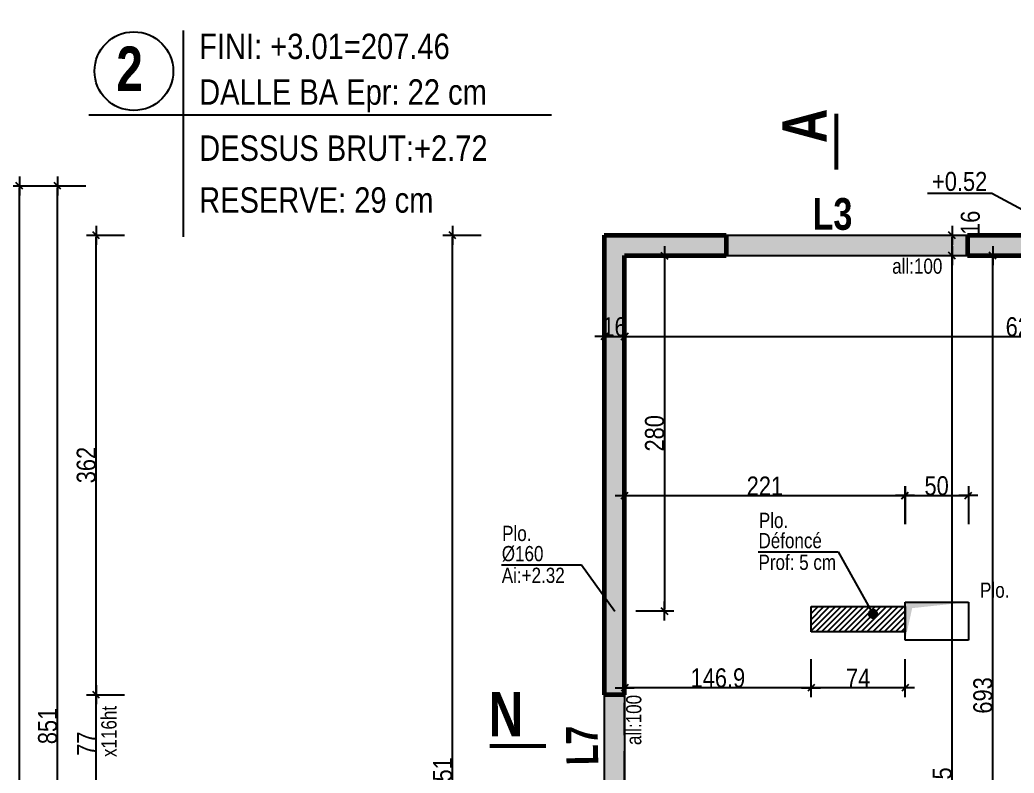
# Model space of a CAD drawing. Header units: millimetres. Extents: x -1734 to 5256, y -3612 to 588.
# Drawn here: x -151 to 633, y -745 to -152 of the extents above; entities that cross this region are included whole.
import ezdxf
from ezdxf.enums import TextEntityAlignment as Align

# ---------------------------------------------------------------- set-up
doc = ezdxf.new("R2010")
doc.units = ezdxf.units.MM
doc.linetypes.add('CACHEX2', pattern=[19.05, 12.7, -6.35])
for name, color, linetype in [('01_cote_gen', 4, 'Continuous'), ('01_linteaux', 2, 'Continuous'), ('01_murs_sup', 2, 'CACHEX2'), ('01_poch_murs', 253, 'Continuous'), ('01_resv', 32, 'Continuous'), ('01_texte', 230, 'Continuous'), ('AA_COTES', 2, 'Continuous')]:
    doc.layers.add(name, color=color, linetype=linetype)
doc.layers.add('01_murs_coup', color=5, linetype='Continuous', lineweight=60)
doc.styles.add('ARIAL NA', font='ARIALN.TTF')
doc.styles.add('Arial Narrow', font='ARIALN.TTF')
doc.styles.add('impact', font='impact.ttf')
doc.styles.add('MATTE_TXT', font='arial.ttf')
doc.styles.add('STYLE2', font='ARIALN.TTF')
doc.dimstyles.new('JB50', dxfattribs={"dimscale": 0.1, "dimtxt": 150, "dimasz": 15, "dimexe": 0.1, "dimexo": 0.1, "dimgap": 0.09, "dimtad": 1, "dimdec": 1, "dimdsep": 46, "dimtxsty": 'STYLE2', "dimblk1": 'BOND_G', "dimblk2": 'BOND_D', "dimsah": 1, "dimcen": 1.5, "dimdle": 0.01, "dimse1": 1, "dimse2": 1, "dimclrd": 4, "dimclre": 2, "dimclrt": 6, "dimazin": 2, "dimtfac": 2.333333, "dimtdec": 1, "dimtix": 1, "dimtmove": 2, "dimatfit": 3, "dimldrblk": 'BOND_G', "dimfxl": 1, "dimtolj": 1, "dimtzin": 0, "dimarcsym": 0})

# ---------------------------------------------------------------- blocks, each defined once
blk = doc.blocks.new('BOND_G')
at = {"layer": 'AA_COTES', "color": 0}
for p, q in [((0, -5), (0, 15)), ((5, 0), (-5, 0)), ((1.77, 1.77), (-1.77, -1.77))]:
    blk.add_line(p, q, dxfattribs=at)
blk = doc.blocks.new('BOND_D')
at = {"layer": 'AA_COTES', "color": 0}
for p, q in [((5, 0), (-5, 0)), ((-1.77, -1.77), (1.77, 1.77)), ((0, 5), (0, -15))]:
    blk.add_line(p, q, dxfattribs=at)
blk = doc.blocks.new('*D23')
at = {"layer": '01_cote_gen', "color": 4, "lineweight": -2, "transparency": 16777216}
for p, q in [((308.23, -401.49), (306.73, -401.49)), ((309.73, -401.49), (325.73, -401.49)), ((327.23, -401.49), (328.73, -401.49))]:
    blk.add_line(p, q, dxfattribs=at)
at = {"layer": 'DEFPOINTS', "color": 0}
for p in [(325.73, -401.49), (309.73, -422.67), (325.73, -422.67)]:
    blk.add_point(p, dxfattribs=at)
at = {"layer": '01_cote_gen', "color": 4, "lineweight": -2, "transparency": 16777216, "xscale": 1.5, "yscale": 1.5, "zscale": 1.5}
blk.add_blockref('BOND_G', (309.73, -401.49), dxfattribs=at)
at = {"layer": '01_cote_gen', "color": 4, "lineweight": -2, "transparency": 16777216, "xscale": 1.5, "yscale": 1.5, "zscale": 1.5, "rotation": 180}
blk.add_blockref('BOND_D', (325.73, -401.49), dxfattribs=at)
at = {"layer": '01_cote_gen', "color": 6, "transparency": 16777216, "insert": (317.73, -393.82), "char_height": 15, "attachment_point": 5, "style": 'STYLE2'}
blk.add_mtext('\\A1;16', dxfattribs=at)
blk = doc.blocks.new('*D24')
at = {"layer": '01_cote_gen', "color": 4, "lineweight": -2, "transparency": 16777216}
blk.add_line((327.23, -401.49), (953.23, -401.49), dxfattribs=at)
at = {"layer": 'DEFPOINTS', "color": 0}
for p in [(954.73, -401.49), (325.73, -427.04), (954.73, -427.04)]:
    blk.add_point(p, dxfattribs=at)
at = {"layer": '01_cote_gen', "color": 4, "lineweight": -2, "transparency": 16777216, "xscale": 1.5, "yscale": 1.5, "zscale": 1.5, "rotation": 180}
blk.add_blockref('BOND_G', (325.73, -401.49), dxfattribs=at)
at = {"layer": '01_cote_gen', "color": 4, "lineweight": -2, "transparency": 16777216, "xscale": 1.5, "yscale": 1.5, "zscale": 1.5}
blk.add_blockref('BOND_D', (954.73, -401.49), dxfattribs=at)
at = {"layer": '01_cote_gen', "color": 6, "transparency": 16777216, "insert": (640.23, -393.82), "char_height": 15, "attachment_point": 5, "style": 'STYLE2'}
blk.add_mtext('\\A1;629', dxfattribs=at)
blk = doc.blocks.new('*D34')
at = {"layer": '01_cote_gen', "color": 4, "lineweight": -2, "transparency": 16777216}
blk.add_line((-121.11, -1132.27), (-121.11, -284.22), dxfattribs=at)
at = {"layer": 'DEFPOINTS', "color": 0}
for p in [(-121.11, -282.72), (14.87, -282.72), (-16.79, -1133.77)]:
    blk.add_point(p, dxfattribs=at)
at = {"layer": '01_cote_gen', "color": 4, "lineweight": -2, "transparency": 16777216, "xscale": 1.5, "yscale": 1.5, "zscale": 1.5}
for name, p, rotation in [('BOND_D', (-121.11, -282.72), 90), ('BOND_G', (-121.11, -1133.77), 270)]:
    blk.add_blockref(name, p, dxfattribs=dict(at, rotation=rotation))
at = {"layer": '01_cote_gen', "color": 6, "transparency": 16777216, "insert": (-128.78, -708.25), "char_height": 15, "attachment_point": 5, "rotation": 90, "style": 'STYLE2'}
blk.add_mtext('\\A1;851', dxfattribs=at)
blk = doc.blocks.new('*D35')
at = {"layer": '01_cote_gen', "color": 4, "lineweight": -2, "transparency": 16777216}
blk.add_line((-151.1, -1861.23), (-151.1, -284.22), dxfattribs=at)
at = {"layer": 'DEFPOINTS', "color": 0}
for p in [(-151.1, -282.72), (-12.85, -282.72), (-98.61, -1862.73)]:
    blk.add_point(p, dxfattribs=at)
at = {"layer": '01_cote_gen', "color": 4, "lineweight": -2, "transparency": 16777216, "xscale": 1.5, "yscale": 1.5, "zscale": 1.5}
for name, p, rotation in [('BOND_D', (-151.1, -282.72), 90), ('BOND_G', (-151.1, -1862.73), 270)]:
    blk.add_blockref(name, p, dxfattribs=dict(at, rotation=rotation))
at = {"layer": '01_cote_gen', "color": 6, "transparency": 16777216, "insert": (-158.77, -1072.73), "char_height": 15, "attachment_point": 5, "rotation": 90, "style": 'STYLE2'}
blk.add_mtext('\\A1;1580', dxfattribs=at)
blk = doc.blocks.new('*D43')
at = {"layer": '01_cote_gen', "color": 4, "lineweight": -2, "transparency": 16777216}
blk.add_line((-90.66, -682.19), (-90.66, -323.19), dxfattribs=at)
at = {"layer": 'DEFPOINTS', "color": 0}
for p in [(-98.61, -321.69), (-90.66, -321.69), (309.73, -683.69)]:
    blk.add_point(p, dxfattribs=at)
at = {"layer": '01_cote_gen', "color": 4, "lineweight": -2, "transparency": 16777216, "xscale": 1.5, "yscale": 1.5, "zscale": 1.5}
for name, p, rotation in [('BOND_D', (-90.66, -321.69), 90), ('BOND_G', (-90.66, -683.69), 270)]:
    blk.add_blockref(name, p, dxfattribs=dict(at, rotation=rotation))
at = {"layer": '01_cote_gen', "color": 6, "transparency": 16777216, "insert": (-98.33, -502.69), "char_height": 15, "attachment_point": 5, "rotation": 90, "style": 'STYLE2'}
blk.add_mtext('\\A1;362', dxfattribs=at)
blk = doc.blocks.new('*D45')
at = {"layer": '01_cote_gen', "color": 4, "lineweight": -2, "transparency": 16777216}
blk.add_line((-90.66, -759.19), (-90.66, -685.19), dxfattribs=at)
at = {"layer": 'DEFPOINTS', "color": 0}
for p in [(-90.66, -683.69), (309.73, -683.69), (309.73, -760.69)]:
    blk.add_point(p, dxfattribs=at)
at = {"layer": '01_cote_gen', "color": 4, "lineweight": -2, "transparency": 16777216, "xscale": 1.5, "yscale": 1.5, "zscale": 1.5}
for name, p, rotation in [('BOND_D', (-90.66, -683.69), 90), ('BOND_G', (-90.66, -760.69), 270)]:
    blk.add_blockref(name, p, dxfattribs=dict(at, rotation=rotation))
at = {"layer": '01_cote_gen', "color": 6, "transparency": 16777216, "insert": (-98.17, -722.19), "char_height": 15, "attachment_point": 5, "rotation": 90, "style": 'STYLE2'}
blk.add_mtext('\\A1;77', dxfattribs=at)
blk = doc.blocks.new('*D126')
at = {"layer": '01_cote_gen', "color": 4, "lineweight": -2, "transparency": 16777216}
blk.add_line((190.1, -1171.2), (190.1, -323.19), dxfattribs=at)
at = {"layer": 'DEFPOINTS', "color": 0}
for p in [(190.1, -321.69), (241.65, -321.69), (192.63, -1172.7)]:
    blk.add_point(p, dxfattribs=at)
at = {"layer": '01_cote_gen', "color": 4, "lineweight": -2, "transparency": 16777216, "xscale": 1.5, "yscale": 1.5, "zscale": 1.5}
for name, p, rotation in [('BOND_D', (190.1, -321.69), 90), ('BOND_G', (190.1, -1172.7), 270)]:
    blk.add_blockref(name, p, dxfattribs=dict(at, rotation=rotation))
at = {"layer": '01_cote_gen', "color": 6, "transparency": 16777216, "insert": (182.44, -747.2), "char_height": 15, "attachment_point": 5, "rotation": 90, "style": 'STYLE2'}
blk.add_mtext('\\A1;851', dxfattribs=at)
blk = doc.blocks.new('*D197')
at = {"layer": '01_cote_gen', "color": 4, "lineweight": -2, "transparency": 16777216}
blk.add_line((311.23, 38.83), (639.23, 38.83), dxfattribs=at)
at = {"layer": 'DEFPOINTS', "color": 0}
for p in [(640.73, 38.83), (640.73, -39.67), (309.73, -251.67)]:
    blk.add_point(p, dxfattribs=at)
at = {"layer": '01_cote_gen', "color": 4, "lineweight": -2, "transparency": 16777216, "xscale": 1.5, "yscale": 1.5, "zscale": 1.5, "rotation": 180}
blk.add_blockref('BOND_G', (309.73, 38.83), dxfattribs=at)
at = {"layer": '01_cote_gen', "color": 4, "lineweight": -2, "transparency": 16777216, "xscale": 1.5, "yscale": 1.5, "zscale": 1.5}
blk.add_blockref('BOND_D', (640.73, 38.83), dxfattribs=at)
at = {"layer": '01_cote_gen', "color": 6, "transparency": 16777216, "insert": (475.23, 46.5), "char_height": 15, "attachment_point": 5, "style": 'STYLE2'}
blk.add_mtext('\\A1;331', dxfattribs=at)
blk = doc.blocks.new('*D537')
at = {"layer": '01_cote_gen', "color": 4, "lineweight": -2, "transparency": 16777216}
blk.add_line((615.66, -1029.18), (615.66, -339.19), dxfattribs=at)
at = {"layer": 'DEFPOINTS', "color": 0}
for p in [(615.66, -337.69), (653.73, -337.69), (638.16, -1030.68)]:
    blk.add_point(p, dxfattribs=at)
at = {"layer": '01_cote_gen', "color": 4, "lineweight": -2, "transparency": 16777216, "xscale": 1.5, "yscale": 1.5, "zscale": 1.5}
for name, p, rotation in [('BOND_D', (615.66, -337.69), 90), ('BOND_G', (615.66, -1030.68), 270)]:
    blk.add_blockref(name, p, dxfattribs=dict(at, rotation=rotation))
at = {"layer": '01_cote_gen', "color": 6, "transparency": 16777216, "insert": (608, -684.19), "char_height": 15, "attachment_point": 5, "rotation": 90, "style": 'STYLE2'}
blk.add_mtext('\\A1;693', dxfattribs=at)
blk = doc.blocks.new('*D543')
at = {"layer": '01_cote_gen', "color": 4, "lineweight": -2, "transparency": 16777216}
blk.add_line((583.64, -1171.2), (583.64, -339.19), dxfattribs=at)
at = {"layer": 'DEFPOINTS', "color": 0}
for p in [(534.37, -337.69), (583.64, -337.69), (575.43, -1172.7)]:
    blk.add_point(p, dxfattribs=at)
at = {"layer": '01_cote_gen', "color": 4, "lineweight": -2, "transparency": 16777216, "xscale": 1.5, "yscale": 1.5, "zscale": 1.5}
for name, p, rotation in [('BOND_D', (583.64, -337.69), 90), ('BOND_G', (583.64, -1172.7), 270)]:
    blk.add_blockref(name, p, dxfattribs=dict(at, rotation=rotation))
at = {"layer": '01_cote_gen', "color": 6, "transparency": 16777216, "insert": (575.97, -755.2), "char_height": 15, "attachment_point": 5, "rotation": 90, "style": 'STYLE2'}
blk.add_mtext('\\A1;835', dxfattribs=at)
blk = doc.blocks.new('*D544')
at = {"layer": '01_cote_gen', "color": 4, "lineweight": -2, "transparency": 16777216}
blk.add_line((583.64, -336.19), (583.64, -323.19), dxfattribs=at)
at = {"layer": 'DEFPOINTS', "color": 0}
for p in [(583.64, -321.69), (591.14, -321.69), (591.14, -337.69)]:
    blk.add_point(p, dxfattribs=at)
at = {"layer": '01_cote_gen', "color": 4, "lineweight": -2, "transparency": 16777216, "xscale": 1.5, "yscale": 1.5, "zscale": 1.5}
for name, p, rotation in [('BOND_D', (583.64, -321.69), 90), ('BOND_G', (583.64, -337.69), 270)]:
    blk.add_blockref(name, p, dxfattribs=dict(at, rotation=rotation))
at = {"layer": '01_cote_gen', "color": 6, "transparency": 16777216, "insert": (598.14, -311.82), "char_height": 15, "attachment_point": 5, "rotation": 90, "style": 'STYLE2'}
blk.add_mtext('\\A1;16', dxfattribs=at)
blk = doc.blocks.new('*D670')
at = {"layer": '01_cote_gen', "color": 4, "lineweight": -2, "transparency": 16777216}
blk.add_line((357.02, -339.19), (357.02, -616.17), dxfattribs=at)
at = {"layer": 'DEFPOINTS', "color": 0}
for p in [(325.73, -337.69), (318.09, -617.67), (357.02, -617.67)]:
    blk.add_point(p, dxfattribs=at)
at = {"layer": '01_cote_gen', "color": 4, "lineweight": -2, "transparency": 16777216, "xscale": 1.5, "yscale": 1.5, "zscale": 1.5}
for name, p, rotation in [('BOND_G', (357.02, -337.69), 90), ('BOND_D', (357.02, -617.67), 270)]:
    blk.add_blockref(name, p, dxfattribs=dict(at, rotation=rotation))
at = {"layer": '01_cote_gen', "color": 6, "transparency": 16777216, "insert": (349.35, -477.68), "char_height": 15, "attachment_point": 5, "rotation": 90, "style": 'STYLE2'}
blk.add_mtext('\\A1;280', dxfattribs=at)
blk = doc.blocks.new('*D671')
at = {"layer": '01_cote_gen', "color": 4, "lineweight": -2, "transparency": 16777216}
blk.add_line((327.23, -526.75), (545.2, -526.75), dxfattribs=at)
at = {"layer": 'DEFPOINTS', "color": 0}
for p in [(546.7, -526.75), (325.73, -553.05), (546.7, -610.67)]:
    blk.add_point(p, dxfattribs=at)
at = {"layer": '01_cote_gen', "color": 4, "lineweight": -2, "transparency": 16777216, "xscale": 1.5, "yscale": 1.5, "zscale": 1.5, "rotation": 180}
blk.add_blockref('BOND_G', (325.73, -526.75), dxfattribs=at)
at = {"layer": '01_cote_gen', "color": 4, "lineweight": -2, "transparency": 16777216, "xscale": 1.5, "yscale": 1.5, "zscale": 1.5}
blk.add_blockref('BOND_D', (546.7, -526.75), dxfattribs=at)
at = {"layer": '01_cote_gen', "color": 6, "transparency": 16777216, "insert": (436.22, -519.21), "char_height": 15, "attachment_point": 5, "style": 'STYLE2'}
blk.add_mtext('\\A1;221', dxfattribs=at)
blk = doc.blocks.new('*D672')
at = {"layer": '01_cote_gen', "color": 4, "lineweight": -2, "transparency": 16777216}
blk.add_line((548, -526.75), (595, -526.75), dxfattribs=at)
at = {"layer": 'DEFPOINTS', "color": 0}
for p in [(596.5, -526.75), (546.5, -549.25), (596.5, -610.67)]:
    blk.add_point(p, dxfattribs=at)
at = {"layer": '01_cote_gen', "color": 4, "lineweight": -2, "transparency": 16777216, "xscale": 1.5, "yscale": 1.5, "zscale": 1.5, "rotation": 180}
blk.add_blockref('BOND_G', (546.5, -526.75), dxfattribs=at)
at = {"layer": '01_cote_gen', "color": 4, "lineweight": -2, "transparency": 16777216, "xscale": 1.5, "yscale": 1.5, "zscale": 1.5}
blk.add_blockref('BOND_D', (596.5, -526.75), dxfattribs=at)
at = {"layer": '01_cote_gen', "color": 6, "transparency": 16777216, "insert": (571.5, -519.09), "char_height": 15, "attachment_point": 5, "style": 'STYLE2'}
blk.add_mtext('\\A1;50', dxfattribs=at)
blk = doc.blocks.new('*D673')
at = {"layer": '01_cote_gen', "color": 4, "lineweight": -2, "transparency": 16777216}
blk.add_line((700.98, -339.19), (700.98, -609.17), dxfattribs=at)
at = {"layer": 'DEFPOINTS', "color": 0}
for p in [(684.85, -337.69), (596.5, -610.67), (700.98, -610.67)]:
    blk.add_point(p, dxfattribs=at)
at = {"layer": '01_cote_gen', "color": 4, "lineweight": -2, "transparency": 16777216, "xscale": 1.5, "yscale": 1.5, "zscale": 1.5}
for name, p, rotation in [('BOND_G', (700.98, -337.69), 90), ('BOND_D', (700.98, -610.67), 270)]:
    blk.add_blockref(name, p, dxfattribs=dict(at, rotation=rotation))
at = {"layer": '01_cote_gen', "color": 6, "transparency": 16777216, "insert": (693.31, -474.18), "char_height": 15, "attachment_point": 5, "rotation": 90, "style": 'STYLE2'}
blk.add_mtext('\\A1;273', dxfattribs=at)
blk = doc.blocks.new('*D674')
at = {"layer": '01_cote_gen', "color": 4, "lineweight": -2, "transparency": 16777216}
blk.add_line((700.98, -612.17), (700.98, -639.17), dxfattribs=at)
at = {"layer": 'DEFPOINTS', "color": 0}
for p in [(596.5, -610.67), (596.5, -640.67), (700.98, -640.67)]:
    blk.add_point(p, dxfattribs=at)
at = {"layer": '01_cote_gen', "color": 4, "lineweight": -2, "transparency": 16777216, "xscale": 1.5, "yscale": 1.5, "zscale": 1.5}
for name, p, rotation in [('BOND_G', (700.98, -610.67), 90), ('BOND_D', (700.98, -640.67), 270)]:
    blk.add_blockref(name, p, dxfattribs=dict(at, rotation=rotation))
at = {"layer": '01_cote_gen', "color": 6, "transparency": 16777216, "insert": (693.31, -625.67), "char_height": 15, "attachment_point": 5, "rotation": 90, "style": 'STYLE2'}
blk.add_mtext('\\A1;30', dxfattribs=at)
blk = doc.blocks.new('*D797')
at = {"layer": '01_cote_gen', "color": 4, "lineweight": -2, "transparency": 16777216}
blk.add_line((545.2, -678.12), (474.15, -678.12), dxfattribs=at)
at = {"layer": 'DEFPOINTS', "color": 0}
for p in [(472.65, 0), (546.7, -640.67), (472.65, -678.12)]:
    blk.add_point(p, dxfattribs=at)
at = {"layer": '01_cote_gen', "color": 4, "lineweight": -2, "transparency": 16777216, "xscale": 1.5, "yscale": 1.5, "zscale": 1.5, "rotation": 180}
blk.add_blockref('BOND_D', (472.65, -678.12), dxfattribs=at)
at = {"layer": '01_cote_gen', "color": 4, "lineweight": -2, "transparency": 16777216, "xscale": 1.5, "yscale": 1.5, "zscale": 1.5}
blk.add_blockref('BOND_G', (546.7, -678.12), dxfattribs=at)
at = {"layer": '01_cote_gen', "color": 6, "transparency": 16777216, "insert": (509.68, -670.61), "char_height": 15, "attachment_point": 5, "style": 'STYLE2'}
blk.add_mtext('\\A1;74', dxfattribs=at)
blk = doc.blocks.new('*D798')
at = {"layer": '01_cote_gen', "color": 4, "lineweight": -2, "transparency": 16777216}
blk.add_line((471.15, -678.12), (327.23, -678.12), dxfattribs=at)
at = {"layer": 'DEFPOINTS', "color": 0}
for p in [(325.73, -640.67), (472.65, -640.67), (325.73, -678.12)]:
    blk.add_point(p, dxfattribs=at)
at = {"layer": '01_cote_gen', "color": 4, "lineweight": -2, "transparency": 16777216, "xscale": 1.5, "yscale": 1.5, "zscale": 1.5, "rotation": 180}
blk.add_blockref('BOND_D', (325.73, -678.12), dxfattribs=at)
at = {"layer": '01_cote_gen', "color": 4, "lineweight": -2, "transparency": 16777216, "xscale": 1.5, "yscale": 1.5, "zscale": 1.5}
blk.add_blockref('BOND_G', (472.65, -678.12), dxfattribs=at)
at = {"layer": '01_cote_gen', "color": 6, "transparency": 16777216, "insert": (399.19, -670.45), "char_height": 15, "attachment_point": 5, "style": 'STYLE2'}
blk.add_mtext('\\A1;146.9', dxfattribs=at)

msp = doc.modelspace()

# ---------------------------------------------------------------- hatches: boundary and pattern name
at = {"layer": '01_murs_sup'}
h = msp.add_hatch(dxfattribs=at)
h.set_pattern_fill('DASH', color=256, scale=2.5, angle=135)
h.set_pattern_definition([(135, (-68736.468, 24963.4096), (-11.22532015, 9e-16), [7.9375, -7.9375])])
h.paths.add_polyline_path([(283.74, -1885.7), (89.74, -1885.7), (89.74, -1740.66), (73.74, -1740.66), (73.74, -1901.7), (283.74, -1901.7)])
h.paths.add_polyline_path([(89.74, -1190.7), (713.73, -1190.7), (713.73, -1172.7), (690.73, -1172.7), (690.73, -1048.68), (728.73, -1048.68), (728.73, -1030.68), (672.73, -1030.68), (672.73, -1172.7), (325.73, -1172.7), (325.73, -337.69), (671.73, -337.69), (671.73, -321.69), (309.73, -321.69), (309.73, -1172.7), (73.74, -1172.7), (73.74, -1643.66), (89.74, -1643.66)])
at = {"layer": '01_poch_murs'}
h = msp.add_hatch(color=256, dxfattribs=at)
h.dxf.hatch_style = 1
h.paths.add_polyline_path([(1915.73, -321.69), (1536.73, -321.69), (1536.73, -337.69), (1721.73, -337.69), (1721.73, -995.68), (1678.73, -995.68), (1678.73, -1030.68), (1414.73, -1030.68), (1414.73, -1048.68), (1696.73, -1048.68), (1696.73, -1013.68), (2039.73, -1013.68), (2039.73, -1048.68), (2057.73, -1048.68), (2057.73, -990.68), (2039.73, -990.68), (2039.73, -995.68), (1739.73, -995.68), (1739.73, -672.68), (2039.73, -672.68), (2039.73, -857.68), (2057.73, -857.68), (2057.73, -469.68), (2039.73, -469.68), (2039.73, -654.68), (1739.73, -654.68), (1739.73, -337.69), (1915.73, -337.69)])
h.paths.add_polyline_path([(2057.73, -321.69), (2010.73, -321.69), (2010.73, -337.69), (2057.73, -337.69)], flags=17)
h.paths.add_polyline_path([(1439.73, -321.69), (1285.73, -321.69), (1285.73, -337.69), (1439.73, -337.69)])
h.paths.add_polyline_path([(1013.73, -321.69), (972.73, -321.69), (972.73, -337.69), (1013.73, -337.69)])
h.paths.add_polyline_path([(954.73, -321.69), (893.73, -321.69), (893.73, -337.69), (954.73, -337.69)])
h.paths.add_polyline_path([(711.73, -321.69), (595.73, -321.69), (595.73, -337.69), (711.73, -337.69)])
h.paths.add_polyline_path([(405.73, -321.69), (309.73, -321.69), (309.73, -683.69), (325.73, -683.69), (325.73, -337.69), (405.73, -337.69)])
at = {"layer": '01_resv'}
h = msp.add_hatch(dxfattribs=at)
h.set_pattern_fill('ANSI31', color=256)
h.set_pattern_definition([(45, (11621.161, 147.6148), (-2.245064, 2.245064), [])])
h.paths.add_polyline_path([(546.7, -614.11), (505.35, -614.11), (505.35, -634.11), (546.7, -634.11)])
h.paths.add_polyline_path([(505.35, -614.11), (472.35, -614.11), (472.35, -634.11), (505.35, -634.11)])

# ---------------------------------------------------------------- linework, layer by layer
at = {"layer": '01_linteaux'}
for p, q in [((405.73, -321.69), (595.73, -321.69)), ((405.73, -337.69), (595.73, -337.69)), ((309.73, -683.69), (309.73, -760.69)), ((325.73, -683.69), (325.73, -760.69))]:
    msp.add_line(p, q, dxfattribs=at)
at = {"layer": '01_murs_coup'}
for p, q in [((309.73, -321.69), (309.73, -683.69)), ((309.73, -321.69), (405.73, -321.69)), ((405.73, -321.69), (405.73, -337.69)), ((595.73, -321.69), (595.73, -337.69)), ((595.73, -321.69), (711.73, -321.69)), ((325.73, -683.69), (325.73, -337.69)), ((325.73, -337.69), (405.73, -337.69)), ((595.73, -337.69), (711.73, -337.69)), ((325.73, -683.69), (309.73, -683.69))]:
    msp.add_line(p, q, dxfattribs=at)
at = {"layer": '01_murs_sup', "ltscale": 2}
for p, q in [((309.73, -321.69), (309.73, -1172.7)), ((309.73, -321.69), (671.73, -321.69)), ((325.73, -1172.7), (325.73, -337.69)), ((325.73, -337.69), (671.73, -337.69))]:
    msp.add_line(p, q, dxfattribs=at)
at = {"layer": '01_resv'}
for p, q in [((325.73, -337.69), (325.73, -362.52)), ((430.91, -570.95), (493.86, -570.95)), ((493.86, -570.95), (521.36, -619.93)), ((228.68, -581.19), (291.63, -581.19)), ((291.63, -581.19), (318.05, -617.72)), ((546.7, -610.67), (596.5, -610.67)), ((546.7, -640.67), (546.7, -610.67)), ((596.5, -610.67), (596.5, -640.67)), ((472.65, -614.11), (546.7, -614.11)), ((472.65, -634.11), (472.65, -614.11)), ((546.7, -614.11), (546.7, -634.11)), ((546.7, -634.11), (472.65, -634.11)), ((596.5, -640.67), (546.7, -640.67))]:
    msp.add_line(p, q, dxfattribs=at)
at = {"layer": '01_resv', "const_width": 4}
msp.add_lwpolyline([(519.36, -619.93, 1), (523.36, -619.93, 1)], format="xyb", close=True, dxfattribs=at)
at = {"layer": '01_resv'}
for points in [[(309.91, -609.67), (326.09, -609.67), (326.09, -625.67), (310.09, -625.67)], [(546.7, -640.67), (546.7, -610.67), (552.26, -615.42)], [(546.7, -610.67), (596.5, -610.67), (552.26, -615.42)]]:
    msp.add_solid(points, dxfattribs=at)
at = {"layer": '01_texte'}
for p, q in [((-22.16, -160.36), (-22.16, -323)), ((-96.33, -226.74), (267.99, -226.74)), ((564.34, -288.45), (614.9, -288.45)), ((614.9, -288.45), (642.87, -303.34))]:
    msp.add_line(p, q, dxfattribs=at)
at = {"layer": '01_texte', "const_width": 3}
for points in [[(492.53, -225.81), (492.53, -270.06)], [(263.73, -724.07), (219.48, -724.07)]]:
    msp.add_lwpolyline(points, dxfattribs=at)
at = {"layer": '01_texte'}
msp.add_circle((-60.88, -192.33), 30.98, dxfattribs=at)

# ---------------------------------------------------------------- texts
at = {"layer": '01_resv', "style": 'MATTE_TXT', "width": 0.8}
for s, p in [('Plo.', (431.46, -555.88)), ('Plo.', (229.23, -566.13)), ('Défoncé', (431.18, -571.81)), ('%%C160', (228.95, -582.05)), ('Prof: 5 cm', (431.18, -588.9)), ('Ai:+2.32', (228.95, -599.14)), ('Plo.', (605.74, -610.83))]:
    msp.add_text(s, height=12, dxfattribs=at).set_placement(p, align=Align.BOTTOM_LEFT)
at = {"layer": '01_texte'}
for s, height, style, p in [('FINI: +3.01=207.46', 20, 'ARIAL NA', (-9.46, -182.8)), ('DALLE BA Epr: 22 cm', 20, 'ARIAL NA', (-9.46, -218.76)), ('DESSUS BRUT:+2.72', 20, 'ARIAL NA', (-9.46, -263)), ('+0.52', 15, 'Arial Narrow', (567.9, -286.7)), ('RESERVE: 29 cm', 20, 'ARIAL NA', (-9.46, -303.84))]:
    msp.add_text(s, height=height, dxfattribs=dict(at, style=style)).set_placement(p)
at = {"layer": '01_texte', "style": 'impact'}
msp.add_text('2', height=35, dxfattribs=at).set_placement((-64.22, -190.45), align=Align.MIDDLE_CENTER)
for s, height, rotation, p in [('A', 35, 90, (495.38, -235.47)), ('N', 35, 0, (232.18, -726.92)), ('L7', 25, 91, (312.2, -723.17))]:
    msp.add_text(s, height=height, rotation=rotation, dxfattribs=at).set_placement(p, align=Align.BOTTOM_CENTER)
msp.add_text('L3', height=25, dxfattribs=at).set_placement((489.49, -324.79), align=Align.BOTTOM_CENTER)
at = {"layer": '01_texte', "style": 'MATTE_TXT', "width": 0.8}
msp.add_text('all:100', height=12, dxfattribs=at).set_placement((556.27, -355.53), align=Align.BOTTOM_CENTER)
for s, p in [('all:100', (342.5, -703.54)), ('x116ht', (-70.95, -712.58))]:
    msp.add_text(s, height=12, rotation=90, dxfattribs=at).set_placement(p, align=Align.BOTTOM_CENTER)

# ---------------------------------------------------------------- dimensions: what is measured, and where the dimension line sits
at = {"layer": '01_cote_gen'}
for base, p1, p2, picture, middle in [((640.73, 38.83), (309.73, -251.67), (640.73, -39.67), '*D197', (475.23, 46.5)), ((472.6545, -678.1162), (546.7001, -640.6705), (472.6545, 0), '*D797', (509.6773, -670.6072)), ((325.73, -401.49), (309.73, -422.67), (325.73, -422.67), '*D23', (317.73, -393.82)), ((954.73, -401.49), (325.73, -427.04), (954.73, -427.04), '*D24', (640.23, -393.82)), ((546.7, -526.75), (325.73, -553.05), (546.7, -610.67), '*D671', (436.22, -519.21)), ((596.5, -526.75), (546.5, -549.25), (596.5, -610.67), '*D672', (571.5, -519.09)), ((325.73, -678.12), (472.65, -640.67), (325.73, -640.67), '*D798', (399.19, -670.45))]:
    dim = msp.add_linear_dim(base=base, p1=p1, p2=p2, dimstyle='JB50', dxfattribs=at)
    dim.commit()
    dim.dimension.update_dxf_attribs({"geometry": picture, "text_midpoint": middle})
for base, p1, p2, picture, middle in [((-151.1, -282.72), (-98.61, -1862.73), (-12.85, -282.72), '*D35', (-158.77, -1072.73)), ((-121.1136, -282.7233), (-16.7863, -1133.7711), (14.8742, -282.7233), '*D34', (-128.7812, -708.2472)), ((-90.66, -321.69), (309.73, -683.69), (-98.61, -321.69), '*D43', (-98.33, -502.69)), ((190.1, -321.69), (192.63, -1172.7), (241.65, -321.69), '*D126', (182.44, -747.2)), ((357.02, -617.67), (325.73, -337.69), (318.09, -617.67), '*D670', (349.35, -477.68)), ((583.64, -337.69), (575.43, -1172.7), (534.37, -337.69), '*D543', (575.97, -755.2)), ((700.98, -610.67), (684.85, -337.69), (596.5, -610.67), '*D673', (693.31, -474.18)), ((615.66, -337.69), (638.16, -1030.68), (653.73, -337.69), '*D537', (608, -684.19)), ((700.98, -640.67), (596.5, -610.67), (596.5, -640.67), '*D674', (693.31, -625.67)), ((-90.66, -683.69), (309.73, -760.69), (309.73, -683.69), '*D45', (-98.17, -722.19))]:
    dim = msp.add_linear_dim(base=base, p1=p1, p2=p2, angle=90, dimstyle='JB50', dxfattribs=at)
    dim.commit()
    dim.dimension.update_dxf_attribs({"geometry": picture, "text_midpoint": middle})
dim = msp.add_linear_dim(base=(583.64, -321.69), p1=(591.14, -337.69), p2=(591.14, -321.69), angle=90, dimstyle='JB50', dxfattribs=at)
dim.commit()
dim.dimension.update_dxf_attribs({"geometry": '*D544', "text_midpoint": (598.14, -311.82), "dimtype": 160})

doc.saveas('drawing.dxf')
